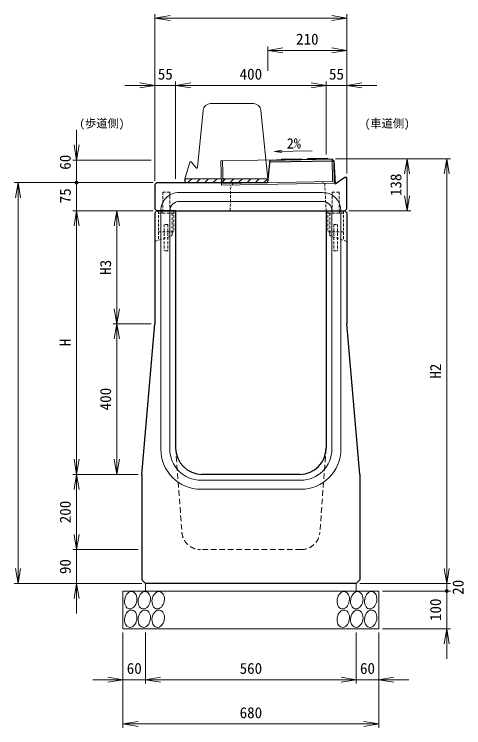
# Model space of a CAD drawing. Units: millimetres at full size, sheet at 1:20. Extents: x 0 to 8400, y 0 to 5940.
# Drawn here: x 2887 to 4082, y 2667 to 4562 of the extents above; entities that cross this region are included whole.
import ezdxf
from ezdxf.enums import TextEntityAlignment as Align

# ---------------------------------------------------------------- set-up
doc = ezdxf.new("R2010")
doc.units = ezdxf.units.MM
doc.header["$LTSCALE"] = 20
doc.linetypes.add('USER1', pattern=[0.5625, 0.375, -0.1875])
doc.linetypes.add('USER2', pattern=[1.125, 0.75, -0.375])
for name, color, linetype, lineweight in [('0_2', 7, 'Continuous', 13), ('ACC(細線）', 4, 'USER1', 13), ('CON2(細線）', 6, 'Continuous', 13), ('CON（太線）', 1, 'Continuous', 25), ('DIM（細線）', 9, 'Continuous', 13), ('構造物-寸法', 7, 'Continuous', 9)]:
    doc.layers.add(name, color=color, linetype=linetype, lineweight=lineweight)
doc.layers.add('寸法線', color=7, linetype='Continuous')
doc.styles.add('ＭＳ ゴシック', font='')
doc.styles.get('ＭＳ ゴシック').set_extended_font_data('MS Gothic')

# ---------------------------------------------------------------- blocks, each defined once
blk = doc.blocks.new('open_arrow')
at = {"color": 0, "linetype": 'Continuous', "lineweight": -2}
blk.add_lwpolyline([(7.5, 1.25), (0, 0), (7.5, -1.25)], dxfattribs=at)
blk = doc.blocks.new('filled_dot')
at = {"color": 0, "linetype": 'Continuous', "lineweight": -2, "const_width": 1.25}
blk.add_lwpolyline([(-0.625, 0, 1), (0.625, 0, 1)], format="xyb", close=True, dxfattribs=at)

msp = doc.modelspace()

# ---------------------------------------------------------------- linework, layer by layer
at = {"layer": '0_2'}
for p, q in [((3408.61, 4324.83), (3522.41, 4324.83)), ((3373.51, 4154.8), (3388.71, 4306.82)), ((3542.31, 4306.82), (3560.51, 4124.83)), ((3353.03, 4168.5), (3340.51, 4124.83)), ((3369.94, 4153.77), (3357.76, 4169.41)), ((3340.51, 4124.83), (3560.51, 4124.83))]:
    msp.add_line(p, q, dxfattribs=at)
at = {"layer": '0_2', "lineweight": 25}
msp.add_line((3340.51, 4124.83), (3340.51, 4114.83), dxfattribs=at)
at = {"layer": '0_2'}
for centre, radius, start, end in [((3408.61, 4304.83), 20, 90, 174.28941), ((3522.41, 4304.83), 20, 5.71059, 90), ((3355.63, 4167.75), 2.7, 37.91649, 164), ((3371.52, 4155), 2, 217.91649, 354.28941)]:
    msp.add_arc(centre, radius, start, end, dxfattribs=at)
at = {"layer": 'ACC(細線）', "color": 2}
for p, q in [((3712.11, 4113.18), (3715.67, 4039.83)), ((3460.75, 4040.02), (3462.16, 4108.47))]:
    msp.add_line(p, q, dxfattribs=at)
at = {"layer": 'ACC(細線）', "lineweight": 9}
for p, q in [((3281.17, 4089.83), (3300.17, 4089.83)), ((3281.17, 4089.83), (3281.17, 4039.83)), ((3300.17, 4089.83), (3300.17, 4039.83)), ((3731.67, 4089.83), (3750.67, 4089.83)), ((3731.67, 4089.83), (3731.67, 4039.83)), ((3750.67, 4089.83), (3750.67, 4039.83))]:
    msp.add_line(p, q, dxfattribs=at)
at = {"layer": 'ACC(細線）'}
for p, q in [((3269.67, 4039.83), (3269.67, 3983.83)), ((3310.67, 4039.83), (3269.67, 4039.83)), ((3280.17, 4039.83), (3280.17, 4033.83)), ((3300.17, 4039.83), (3300.17, 4033.83)), ((3310.67, 4039.83), (3310.67, 3983.83)), ((3720.67, 4039.83), (3720.67, 3983.83)), ((3720.67, 4039.83), (3761.67, 4039.83)), ((3731.17, 4039.83), (3731.17, 4033.83)), ((3751.17, 4039.83), (3751.17, 4033.83)), ((3761.67, 4039.83), (3761.67, 3983.83)), ((3310.67, 4033.83), (3269.67, 4033.83)), ((3306.17, 4033.83), (3306.17, 3983.83)), ((3720.67, 4033.83), (3761.67, 4033.83)), ((3725.17, 4033.83), (3725.17, 3983.83)), ((3285.17, 4003.83), (3285.17, 3933.83)), ((3295.17, 4003.83), (3285.17, 4003.83)), ((3295.17, 4003.83), (3295.17, 3933.83)), ((3736.17, 4003.83), (3736.17, 3933.83)), ((3736.17, 4003.83), (3746.17, 4003.83)), ((3746.17, 4003.83), (3746.17, 3933.83)), ((3310.67, 3983.83), (3269.67, 3983.83)), ((3269.67, 3983.83), (3269.67, 3961.8)), ((3306.17, 3976), (3306.17, 3983.83)), ((3720.67, 3983.83), (3761.67, 3983.83)), ((3725.17, 3976), (3725.17, 3983.83)), ((3761.67, 3983.83), (3761.67, 3961.8)), ((3260.67, 3958.83), (3304.11, 3973.15)), ((3770.67, 3958.83), (3727.23, 3973.15)), ((3295.17, 3933.83), (3285.17, 3933.83)), ((3736.17, 3933.83), (3746.17, 3933.83))]:
    msp.add_line(p, q, dxfattribs=at)
for centre, start, end in [((3303.17, 3976), 288.24585, 0), ((3728.17, 3976), 180, 251.75415)]:
    msp.add_arc(centre, 3, start, end, dxfattribs=at)
at = {"layer": 'CON2(細線）', "lineweight": 9}
for p, q in [((3325.09, 4088.83), (3706.17, 4088.83)), ((3325.13, 4064.83), (3706.17, 4064.83))]:
    msp.add_line(p, q, dxfattribs=at)
at = {"layer": 'CON2(細線）'}
for p, q in [((3276.17, 4039.83), (3276.17, 3407.33)), ((3300.17, 4039.83), (3300.17, 3407.33)), ((3731.17, 4039.83), (3731.17, 3407.33)), ((3755.17, 4039.83), (3755.17, 3407.33)), ((3383.17, 3324.33), (3515.67, 3324.33)), ((3648.17, 3324.33), (3515.67, 3324.33)), ((3383.17, 3300.33), (3515.67, 3300.33)), ((3648.17, 3300.33), (3515.67, 3300.33))]:
    msp.add_line(p, q, dxfattribs=at)
at = {"layer": 'CON2(細線）', "linetype": 'USER2'}
for p, q in [((3315.67, 3409.83), (3332.24, 3186.14)), ((3715.67, 3409.83), (3699.1, 3186.14)), ((3649.24, 3139.83), (3382.11, 3139.83))]:
    msp.add_line(p, q, dxfattribs=at)
at = {"layer": 'CON2(細線）', "lineweight": 9}
for centre, radius, start, end in [((3325.17, 4039.83), 49, 90, 180.00009), ((3706.17, 4039.83), 49, 0, 90), ((3325.17, 4039.83), 25, 90, 180.00009), ((3706.17, 4039.83), 25, 0, 90)]:
    msp.add_arc(centre, radius, start, end, dxfattribs=at)
at = {"layer": 'CON2(細線）'}
for centre, radius, start, end in [((3383.17, 3407.33), 107, 180, 270), ((3383.17, 3407.33), 83, 180, 270), ((3648.17, 3407.33), 83, 270, 0), ((3648.17, 3407.33), 107, 270, 0)]:
    msp.add_arc(centre, radius, start, end, dxfattribs=at)
at = {"layer": 'CON2(細線）', "linetype": 'USER2'}
for centre, start, end in [((3382.11, 3189.83), 184.23639, 270), ((3649.24, 3189.83), 270, 355.76361)]:
    msp.add_arc(centre, 50, start, end, dxfattribs=at)
at = {"layer": 'CON（太線）'}
for p, q in [((3565.68, 4174.92), (3559.68, 4114.83)), ((3565.17, 4169.82), (3735.98, 4173.07)), ((3597.67, 4177.53), (3648.67, 4178.51)), ((3667.67, 4178.87), (3718.67, 4179.84)), ((3730.96, 4178.07), (3735.98, 4173.07)), ((3735.98, 4173.07), (3739.62, 4110.58)), ((3260.67, 4109.83), (3265.67, 4114.83)), ((3265.67, 4114.83), (3559.68, 4114.83)), ((3765.67, 4128.83), (3739.62, 4110.58)), ((3770.67, 4128.83), (3765.67, 4128.83)), ((3770.67, 4044.83), (3770.67, 4128.83)), ((3260.67, 4109.83), (3260.67, 4044.83)), ((3260.67, 4044.83), (3265.67, 4039.83)), ((3260.67, 4034.83), (3265.67, 4039.83)), ((3315.67, 4039.83), (3265.67, 4039.83)), ((3265.67, 4039.83), (3765.67, 4039.83)), ((3275.67, 4039.83), (3275.67, 4039.83)), ((3299.67, 4039.83), (3299.67, 4039.83)), ((3315.67, 4039.83), (3315.67, 3409.83)), ((3715.67, 4039.83), (3715.67, 3409.83)), ((3715.67, 4039.83), (3765.67, 4039.83)), ((3731.67, 4039.83), (3731.67, 4039.83)), ((3755.67, 4039.83), (3755.67, 4039.83)), ((3765.67, 4039.83), (3770.67, 4044.83)), ((3765.67, 4039.83), (3770.67, 4034.83)), ((3260.67, 4034.83), (3260.67, 3929.83)), ((3770.67, 4034.83), (3770.67, 3929.87)), ((3260.67, 3929.83), (3260.67, 3739.83)), ((3770.67, 3929.87), (3770.67, 3739.83)), ((3225.67, 3339.83), (3260.67, 3739.83)), ((3805.67, 3339.83), (3770.67, 3739.83)), ((3225.67, 3339.83), (3225.67, 3059.83)), ((3645.67, 3339.83), (3385.67, 3339.83)), ((3805.67, 3339.83), (3805.67, 3059.83)), ((3225.67, 3059.83), (3235.67, 3049.83)), ((3795.67, 3049.83), (3805.67, 3059.83)), ((3795.67, 3049.83), (3235.67, 3049.83))]:
    msp.add_line(p, q, dxfattribs=at)
at = {"layer": 'CON（太線）', "color": 2}
msp.add_line((3565.68, 4174.92), (3730.96, 4178.07), dxfattribs=at)
at = {"layer": 'CON（太線）'}
for centre, start, end in [((3385.67, 3409.83), 180, 270), ((3645.67, 3409.83), 270, 0)]:
    msp.add_arc(centre, 70, start, end, dxfattribs=at)
at = {"layer": 'DIM（細線）'}
for p, q in [((3598.25, 4201.21), (3578.32, 4197.5)), ((3578.32, 4197.5), (3678.3, 4199.4)), ((3578.32, 4197.5), (3598.38, 4194.55))]:
    msp.add_line(p, q, dxfattribs=at)
at = {"layer": '構造物-寸法'}
for p, q in [((3260.67, 4119.83), (3260.67, 4562.15)), ((3770.67, 4552.15), (3260.67, 4552.15)), ((3770.67, 4138.83), (3770.67, 4562.15)), ((3560.68, 4411.8), (3560.68, 4476.16)), ((3770.67, 4270.33), (3770.67, 4476.16)), ((3770.67, 4466.16), (3560.68, 4466.16)), ((3260.67, 4119.83), (3260.67, 4383.2)), ((3315.67, 4124.83), (3315.67, 4383.2)), ((3315.67, 4124.83), (3315.67, 4383.2)), ((3715.67, 4189.78), (3715.67, 4383.2)), ((3715.67, 4189.44), (3715.67, 4383.2)), ((3770.67, 4138.83), (3770.67, 4383.2)), ((3395.67, 4373.2), (3180.67, 4373.2)), ((3715.67, 4373.2), (3315.67, 4373.2)), ((3635.67, 4373.2), (3850.67, 4373.2)), ((3052.12, 4114.83), (3052.12, 4254.92)), ((3250.67, 4174.92), (3042.12, 4174.92)), ((3740.96, 4178.07), (3941.13, 4178.07)), ((3740.96, 4178.07), (4046.42, 4178.07)), ((3931.13, 4178.07), (3931.13, 4039.83)), ((4036.42, 4178.07), (4036.42, 3049.83)), ((3255.67, 4114.83), (2886.6, 4114.83)), ((2896.6, 4114.83), (2896.6, 3049.83)), ((3255.67, 4114.83), (3042.12, 4114.83)), ((3255.67, 4114.83), (3042.12, 4114.83)), ((3052.12, 4114.83), (3052.12, 3959.83)), ((3348.42, 4114.83), (3358.42, 4124.83)), ((3370.87, 4114.83), (3380.87, 4124.83)), ((3393.32, 4114.83), (3403.32, 4124.83)), ((3415.78, 4114.83), (3425.78, 4124.83)), ((3438.23, 4114.83), (3448.23, 4124.83)), ((3460.68, 4114.83), (3470.68, 4124.83)), ((3483.13, 4114.83), (3493.13, 4124.83)), ((3505.58, 4114.83), (3515.58, 4124.83)), ((3528.03, 4114.83), (3538.03, 4124.83)), ((3550.48, 4114.83), (3560.48, 4124.83)), ((3255.67, 4039.83), (3042.12, 4039.83)), ((3255.67, 4039.83), (3042.12, 4039.83)), ((3052.12, 4039.83), (3052.12, 3339.83)), ((3255.67, 4039.83), (3149.3, 4039.83)), ((3159.3, 4039.83), (3159.3, 3739.83)), ((3775.67, 4039.83), (3941.13, 4039.83)), ((3250.67, 3739.83), (3149.3, 3739.83)), ((3250.67, 3739.83), (3149.3, 3739.83)), ((3159.3, 3739.83), (3159.3, 3339.83)), ((3215.67, 3339.83), (3042.12, 3339.83)), ((3215.67, 3339.83), (3042.12, 3339.83)), ((3052.12, 3339.83), (3052.12, 3139.84)), ((3215.67, 3339.83), (3149.3, 3339.83)), ((3052.12, 3219.84), (3052.12, 2969.83)), ((3215.67, 3139.84), (3042.12, 3139.84)), ((3215.67, 3139.84), (3042.12, 3139.84)), ((4036.42, 3129.83), (4036.42, 2949.83)), ((3225.67, 3049.83), (2886.6, 3049.83)), ((3225.67, 3049.83), (3042.12, 3049.83)), ((3235.67, 3049.83), (3235.67, 3029.83)), ((3795.67, 3049.83), (3795.67, 3029.83)), ((3805.67, 3049.83), (4046.42, 3049.83)), ((3805.67, 3049.83), (4046.42, 3049.83)), ((3235.67, 3029.83), (3175.67, 3029.83)), ((3175.67, 3029.83), (3175.67, 2929.83)), ((3795.67, 3029.83), (3235.67, 3029.83)), ((3855.67, 3029.83), (3795.67, 3029.83)), ((3855.67, 2929.83), (3855.67, 3029.83)), ((3855.67, 2929.83), (3855.67, 3029.83)), ((3865.67, 3029.83), (4046.42, 3029.83)), ((3865.67, 3029.83), (4046.42, 3029.83)), ((4036.42, 3029.83), (4036.42, 2849.83)), ((3175.67, 2929.83), (3235.67, 2929.83)), ((3175.67, 2919.83), (3175.67, 2784.35)), ((3175.67, 2919.83), (3175.67, 2666.69)), ((3795.67, 2929.83), (3235.67, 2929.83)), ((3235.67, 2919.83), (3235.67, 2784.35)), ((3235.67, 2919.83), (3235.67, 2784.35)), ((3795.67, 2929.83), (3855.67, 2929.83)), ((3795.67, 2919.83), (3795.67, 2784.35)), ((3795.67, 2919.83), (3795.67, 2784.35)), ((3855.67, 2919.83), (3855.67, 2784.35)), ((3855.67, 2919.83), (3855.67, 2666.69)), ((3865.67, 2929.83), (4046.42, 2929.83)), ((3095.67, 2794.35), (3315.67, 2794.35)), ((3235.67, 2794.35), (3795.67, 2794.35)), ((3935.67, 2794.35), (3715.67, 2794.35)), ((3175.67, 2676.69), (3855.67, 2676.69))]:
    msp.add_line(p, q, dxfattribs=at)
at = {"layer": '構造物-寸法', "color": 4}
for p, q in [((3730.96, 4178.07), (3435.93, 4172.45)), ((3435.93, 4172.45), (3437.16, 4107.97)), ((3440.43, 4172.54), (3441.58, 4112.55)), ((3731.39, 4177.65), (3732.52, 4118.09)), ((3735.98, 4173.07), (3737.11, 4113.68)), ((3437.16, 4107.97), (3437.03, 4114.83)), ((3737.11, 4113.68), (3437.16, 4107.97)), ((3732.52, 4118.09), (3441.58, 4112.55)), ((3707.11, 4113.11), (3707.03, 4117.61)), ((3467.16, 4108.54), (3467.07, 4113.04))]:
    msp.add_line(p, q, dxfattribs=at)
at = {"layer": '構造物-寸法', "color": 1}
for p, q in [((3595.67, 4175.5), (3597.67, 4177.53)), ((3648.67, 4178.51), (3650.67, 4176.54)), ((3665.68, 4176.83), (3667.67, 4178.87)), ((3718.67, 4179.84), (3720.67, 4177.9))]:
    msp.add_line(p, q, dxfattribs=at)
at = {"layer": '構造物-寸法'}
for centre in [(3196.26, 3005.41), (3232.26, 3005.41), (3269.26, 3005.41), (3761.26, 3005.41), (3797.26, 3005.41), (3834.26, 3005.41), (3196.26, 2956.41), (3232.26, 2956.41), (3269.26, 2956.41), (3761.26, 2956.41), (3797.26, 2956.41), (3834.26, 2956.41)]:
    msp.add_ellipse(centre, major_axis=(-4.13, -22.89), ratio=0.698644, dxfattribs=at)

# ---------------------------------------------------------------- block references
at = {"layer": '構造物-寸法', "xscale": 5.33, "yscale": 5.33}
for p in [(3260.67, 4552.15), (3560.68, 4466.16), (3315.67, 4373.2), (3315.67, 4373.2), (3770.67, 4373.2), (3235.67, 2794.35), (3235.67, 2794.35), (3855.67, 2794.35), (3175.67, 2676.69)]:
    msp.add_blockref('open_arrow', p, dxfattribs=at)
at = {"layer": '構造物-寸法'}
for name, p, xscale, yscale, rotation in [('open_arrow', (3770.67, 4552.15), 5.33, 5.33, 180), ('open_arrow', (3770.67, 4466.16), 5.33, 5.33, 180), ('open_arrow', (3260.67, 4373.2), 5.33, 5.33, 180), ('open_arrow', (3715.67, 4373.2), 5.33, 5.33, 180), ('open_arrow', (3715.67, 4373.2), 5.33, 5.33, 180), ('open_arrow', (3052.12, 4174.92), 5.33, 5.33, 90), ('open_arrow', (3931.13, 4178.07), 5.33, 5.33, 270), ('open_arrow', (4036.42, 4178.07), 5.33, 5.33, 270), ('open_arrow', (2896.6, 4114.83), 5.33, 5.33, 270), ('filled_dot', (3052.12, 4114.83), 4, 4, 270), ('filled_dot', (3052.12, 4114.83), 4, 4, 90), ('open_arrow', (3931.13, 4039.83), 5.33, 5.33, 90), ('open_arrow', (3052.12, 4039.83), 5.33, 5.33, 270), ('open_arrow', (3052.12, 4039.83), 5.33, 5.33, 270), ('open_arrow', (3159.3, 4039.83), 5.33, 5.33, 270), ('open_arrow', (3159.3, 3739.83), 5.33, 5.33, 90), ('open_arrow', (3159.3, 3739.83), 5.33, 5.33, 270), ('open_arrow', (3052.12, 3339.83), 5.33, 5.33, 90), ('open_arrow', (3159.3, 3339.83), 5.33, 5.33, 90), ('open_arrow', (3052.12, 3339.83), 5.33, 5.33, 270), ('open_arrow', (3052.12, 3139.84), 5.33, 5.33, 90), ('open_arrow', (3052.12, 3139.84), 5.33, 5.33, 90), ('open_arrow', (2896.6, 3049.83), 5.33, 5.33, 90), ('open_arrow', (4036.42, 3049.83), 5.33, 5.33, 90), ('open_arrow', (4036.42, 3049.83), 5.33, 5.33, 90), ('open_arrow', (3052.12, 3049.83), 5.33, 5.33, 270), ('filled_dot', (4036.42, 3029.83), 4, 4, 270), ('filled_dot', (4036.42, 3029.83), 4, 4, 270), ('open_arrow', (4036.42, 2929.83), 5.33, 5.33, 270), ('open_arrow', (3175.67, 2794.35), 5.33, 5.33, 180), ('open_arrow', (3795.67, 2794.35), 5.33, 5.33, 180), ('open_arrow', (3795.67, 2794.35), 5.33, 5.33, 180), ('open_arrow', (3855.67, 2676.69), 5.33, 5.33, 180)]:
    msp.add_blockref(name, p, dxfattribs=dict(at, xscale=xscale, yscale=yscale, rotation=rotation))

# ---------------------------------------------------------------- texts
at = {"layer": '寸法線', "style": 'ＭＳ ゴシック'}
msp.add_text('2%', height=27.49, dxfattribs=at).set_placement((3629.94, 4197.21), align=Align.BOTTOM_CENTER)
at = {"layer": '構造物-寸法', "style": 'ＭＳ ゴシック'}
for s, p in [('210', (3665.68, 4496.16)), ('55', (3288.17, 4403.2)), ('400', (3515.67, 4403.2)), ('55', (3743.17, 4403.2)), ('60', (3205.67, 2824.35)), ('560', (3515.67, 2824.35)), ('60', (3825.67, 2824.35)), ('680', (3515.67, 2706.69))]:
    msp.add_text(s, height=29.33, dxfattribs=at).set_placement(p, align=Align.MIDDLE_CENTER)
for s, p in [('(歩道側)', (3059.65, 4254.62)), ('(車道側)', (3818.11, 4254.62))]:
    msp.add_text(s, height=21.99, dxfattribs=at).set_placement(p, align=Align.BOTTOM_LEFT)
for s, p in [('60', (3022.12, 4169.03)), ('138', (3901.13, 4108.95)), ('75', (3022.12, 4079.83)), ('H3', (3129.3, 3889.83)), ('H', (3022.12, 3689.83)), ('H2', (4006.42, 3613.95)), ('400', (3129.3, 3539.83)), ('200', (3022.12, 3239.84)), ('90', (3022.12, 3094.84)), ('20', (4066.42, 3039.83)), ('100', (4006.42, 2979.98))]:
    msp.add_text(s, height=29.33, rotation=90, dxfattribs=at).set_placement(p, align=Align.MIDDLE_CENTER)

doc.saveas('drawing.dxf')
